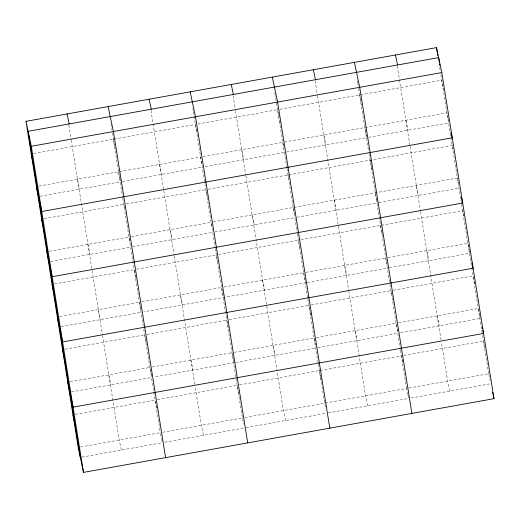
<?xml version="1.0" encoding="UTF-8"?>
<svg xmlns="http://www.w3.org/2000/svg" width="520" height="520" viewBox="0 0 520 520"><rect width="100%" height="100%" fill="white"/><g stroke="black" fill="none" stroke-linecap="round" stroke-linejoin="round"><path stroke-width="0.39" stroke-dasharray="2.6 1.95" d="M33.586 153.517L195.416 124.456L196.885 131.365M197.789 124.026L277.517 109.713M279.89 109.284L441.721 80.23L443.677 89.44M38.805 186.121L200.642 157.066L202.436 165.51M203.008 156.637L282.737 142.324L275.353 96.194M284.317 142.038L446.94 112.84L447.915 117.442M40.138 196.248L119.873 181.928M122.239 181.506L202.761 167.044M205.127 166.621L284.863 152.302M286.442 152.022L366.957 137.56L364.839 127.582M368.537 137.28L448.272 122.96M44.025 218.732L123.76 204.419L124.41 207.487M126.126 203.989L205.862 189.677L207.331 196.586M208.228 189.248L452.16 145.451L452.972 149.285M49.251 251.342L128.98 237.029L129.961 241.631M131.345 236.6L211.081 222.287L212.219 227.656M213.447 221.858L457.379 178.055L458.517 183.43M50.577 261.469L130.312 247.15M132.678 246.727L213.2 232.264M214.78 231.985L295.302 217.522M296.881 217.243L376.61 202.924M378.976 202.501L458.712 188.181M54.47 283.953L134.199 269.633L135.506 275.776M136.565 269.211L216.3 254.891L217.769 261.807M218.667 254.469L298.396 240.149L300.027 247.832M300.768 239.727L462.599 210.665L463.743 216.041M59.69 316.563L139.419 302.244L141.375 311.461M141.785 301.821L221.52 287.502L223.314 295.952M223.886 287.079L303.615 272.76L305.74 282.744L143.91 311.805M305.988 272.337L385.716 258.017L387.023 264.16M388.082 257.595L467.818 243.275L469.287 250.185M61.022 326.683L140.751 312.37M307.32 282.458L387.049 268.144M389.415 267.716L469.937 253.26L469.45 250.958M64.909 349.174L144.638 334.854L146.269 342.537M147.004 334.432L226.739 320.112L228.534 328.562M229.106 319.69L308.834 305.37L310.303 312.28M311.207 304.947L390.936 290.628L392.243 296.771M393.302 290.206L473.038 275.886L474.832 284.336M70.129 381.784L149.858 367.465L151.814 376.682M152.224 367.042L231.959 352.723L234.078 362.707L154.349 377.019M234.325 352.3L314.054 337.981L315.523 344.89M316.427 337.558L396.156 323.239L397.787 330.915M398.528 322.816L478.257 308.497L479.726 315.406M71.461 391.904L151.19 377.591M235.658 362.421L316.18 347.965M317.759 347.678L397.488 333.359M400.647 332.793L480.376 318.481L479.888 316.173M75.348 414.394L155.077 400.075L156.709 407.751M157.443 399.653L237.178 385.333M239.544 384.911L401.375 355.849L403.007 363.526M403.748 355.42L483.476 341.107L484.946 348.017M80.568 446.999L160.297 432.685L161.603 438.828M162.662 432.257L242.398 417.944L215.28 248.534M244.764 417.515L406.594 388.459L407.901 394.602M408.967 388.031L488.696 373.718L490.165 380.627M81.9 457.125L161.629 442.806M164.788 442.24L244.517 427.928M246.097 427.642L326.619 413.179M328.198 412.9L407.927 398.58M411.086 398.015L490.815 383.695M448.078 118.216L448.572 120.517M405.886 120.211L408.012 130.189M416.325 185.425L418.45 195.41M426.764 250.647L428.89 260.631M437.209 315.868L439.329 325.851M449.768 391.066L447.649 381.089L441.409 342.115M359.619 94.972L361.738 104.949M370.058 160.192L371.527 167.102M371.69 167.869L372.177 170.17M375.278 192.797L376.747 199.713M376.909 200.48L377.397 202.781M380.497 225.407L381.803 231.55M381.966 232.323L382.454 234.624M408.063 395.369L408.558 397.67M323.791 134.953L325.91 144.93M334.23 200.167L336.349 210.151M344.669 265.389L346.788 275.373M355.108 330.61L357.227 340.594M367.666 405.808L365.547 395.831L348.868 291.636M277.68 110.481L279.149 117.39M282.9 143.091L284.043 148.466M287.957 174.935L288.938 179.536M293.176 207.545L294.483 213.688M319.274 370.591L320.743 377.5M320.911 378.268L321.399 380.575M325.312 407.037L318.26 364.228M241.69 149.695L243.808 159.673M252.129 214.916L254.248 224.894M262.567 280.131L264.687 290.115M273.007 345.351L275.132 355.335M285.571 420.557L283.445 410.572L277.206 371.599M237.341 386.1L238.81 393.01M242.561 418.71L243.705 424.086M159.588 164.437L161.714 174.415M170.027 229.658L172.153 239.636M180.466 294.873L182.592 304.856M190.905 360.094L193.031 370.078M203.469 435.299L201.344 425.315L195.111 386.341M113.321 139.198L115.44 149.181M118.541 171.808L119.847 177.951M120.01 178.718L120.497 181.019M135.668 276.549L136.156 278.85M161.766 439.595L162.253 441.896M77.486 179.179L79.612 189.156M87.932 244.4L90.051 254.378M98.371 309.615L100.49 319.599M108.81 374.835L110.929 384.82M121.368 450.041L119.249 440.057L102.57 335.862M439.679 67.502L440.317 71.481M440.824 74.659L461.448 203.508M461.578 204.302L471.634 267.137M471.763 267.93L488.696 373.718M397.228 66.125L409.962 145.659M410.091 146.458L420.401 210.88M420.531 211.672L441.279 341.322M393.062 300.612L393.315 302.204M357.325 80.652L357.708 83.038M357.838 83.837L358.091 85.423M358.599 88.608L368.531 150.644M369.038 153.829L389.792 283.471M389.916 284.264L400.361 349.486M400.485 350.279L406.594 388.459M315.133 80.867L317.421 95.186M317.551 95.979L338.299 225.622M338.429 226.415L348.738 290.843M279.767 120.491L280.15 122.876M310.577 312.969L311.344 317.74M274.846 93.009L275.23 95.394M282.867 143.117L286.812 167.772M286.942 168.571L297.252 232.993M297.382 233.786L303.492 271.967M303.615 272.76L307.69 298.214M307.82 299.007L313.931 337.188M314.054 337.981L318.13 363.435M233.031 95.609L235.326 109.928M235.45 110.721L245.765 175.143M245.889 175.942L266.643 305.584M266.767 306.377L277.082 370.806M192.875 108.55L193.252 110.935M193.381 111.728L215.15 247.734M150.93 110.351L163.663 189.885M163.787 190.684L174.103 255.106M174.233 255.905L194.981 385.548M110.903 124.085L111.794 129.656M112.301 132.834L122.616 197.256M122.74 198.055L143.24 326.105M143.748 329.29L160.297 432.685M68.835 125.093L71.123 139.412M71.253 140.205L92.001 269.847M92.131 270.647L102.44 335.069"/><path stroke-width="0.78" d="M26 121.329L436.501 47.619L441.805 72.573L494 398.671L83.499 472.381L78.195 447.428L26 121.329L31.304 146.282L83.499 472.381M31.304 146.282L441.805 72.573M451.068 132.275L452.244 137.794L41.743 211.504L36.439 186.55M461.507 197.496L462.683 203.014L52.182 276.725L46.878 251.771M471.946 262.717L473.122 268.229L62.621 341.946L57.317 316.986M482.222 327.145L482.553 328.725M482.892 330.298L483.561 333.45L73.06 407.16L67.756 382.207M492.661 392.366L494 398.671M395.447 54.99L397.572 64.974M354.4 62.361L359.704 87.315L411.899 413.413M313.346 69.732L315.471 79.716M272.298 77.103L277.602 102.056L329.803 428.155M231.25 84.474L233.369 94.458M190.197 91.845L195.5 116.799L247.702 442.897M149.149 99.216L151.268 109.2M108.102 106.587L113.406 131.541L165.601 457.639M67.047 113.958L69.173 123.942M31.22 153.94L33.339 163.923M41.659 219.161L43.784 229.138M52.098 284.375L54.223 294.359M62.536 349.596L64.662 359.58M72.975 414.817L75.101 424.801M439.381 62.374L438.62 57.603L28.119 131.313L80.32 457.412M439.641 63.96L439.894 65.552M436.501 47.619L437.262 52.39M437.515 53.983L437.769 55.575"/></g></svg>
